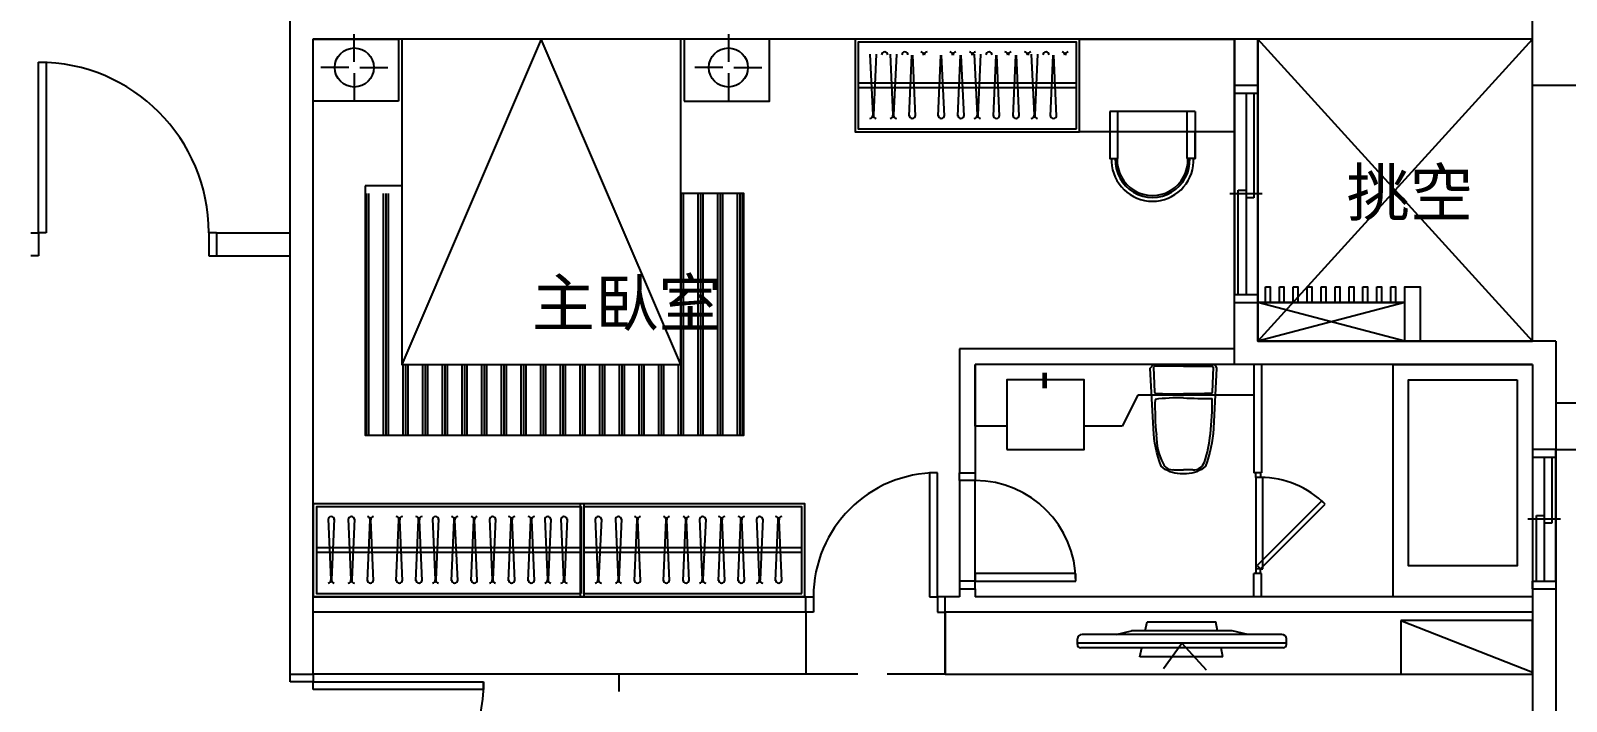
# Model space of a CAD drawing. Header units: millimetres. Extents: x -3377 to 119122, y -22007 to 15479.
# Drawn here: x 53991 to 54983, y 9622 to 10055 of the extents above; entities that cross this region are included whole.
import ezdxf
from ezdxf.enums import TextEntityAlignment as Align

# ---------------------------------------------------------------- set-up
doc = ezdxf.new("R2010")
doc.units = ezdxf.units.MM
doc.header["$LTSCALE"] = 150
doc.header["$MEASUREMENT"] = 0
doc.linetypes.add('HIDDEN', pattern=[0.375, 0.25, -0.125])
doc.layers.get('0').update_dxf_attribs({"plot": 0})
for name, color, linetype in [('ASSLN', 8, 'Continuous'), ('COL', 1, 'Continuous'), ('OPEN', 4, 'Continuous'), ('TEXT', 2, 'Continuous'), ('TOIL', 6, 'Continuous'), ('WALL', 2, 'Continuous'), ('WALL2', 3, 'Continuous')]:
    doc.layers.add(name, color=color, linetype=linetype)
doc.layers.add('FUNITURE', color=9, linetype='Continuous', plot=False)
doc.layers.add('S-ARCH', color=252, linetype='Continuous', plot=False)
doc.styles.add('HH', font='')
doc.styles.get('HH').set_extended_font_data('Microsoft JhengHei')

# ---------------------------------------------------------------- blocks, each defined once
blk = doc.blocks.new('A$C3CD31075')
at = {"color": 252}
for p, q in [((2501.5, -30), (2324, 165)), ((2324, -30), (2501.5, 165)), ((2501.5, -30), (2501.5, 165))]:
    blk.add_line(p, q, dxfattribs=at)
for points in [[(2324, 165), (2324, -30), (2501.5, -30)], [(2419, -5), (2324, -5), (2324, -30), (2419, -30), (2324, -5), (2419, -5), (2324, -30)]]:
    blk.add_lwpolyline(points, dxfattribs=at)
at = {"layer": 'ASSLN', "color": 252}
for points in [[(2329, 5), (2332, 5), (2332, -5), (2329, -5)], [(2338, 5), (2341, 5), (2341, -5), (2338, -5)], [(2347, 5), (2350, 5), (2350, -5), (2347, -5)], [(2356, 5), (2359, 5), (2359, -5), (2356, -5)], [(2365, 5), (2368, 5), (2368, -5), (2365, -5)], [(2374, 5), (2377, 5), (2377, -5), (2374, -5)], [(2383, 5), (2386, 5), (2386, -5), (2383, -5)], [(2392, 5), (2395, 5), (2395, -5), (2392, -5)], [(2401, 5), (2404, 5), (2404, -5), (2401, -5)], [(2410, 5), (2413, 5), (2413, -5), (2410, -5)]]:
    blk.add_lwpolyline(points, close=True, dxfattribs=at)
at = {"layer": 'COL', "color": 252}
blk.add_lwpolyline([(2501.5, 235), (2611.5, 235), (2611.5, 135), (2501.5, 135)], close=True, dxfattribs=at)
at = {"layer": 'FUNITURE', "color": 252}
for p, q in [((1740.5, 150.24), (1740.5, 168.24)), ((1982.11, 168.24), (1982.11, 150.24)), ((2073.59, 155.29), (2075.34, 115.85)), ((2077.59, 155.29), (2075.84, 115.85)), ((2086.62, 155.29), (2088.37, 115.85)), ((2090.62, 155.29), (2088.87, 115.85)), ((2098.93, 115.18), (2100.68, 154.62)), ((2102.93, 115.18), (2101.18, 154.62)), ((2117.62, 115.18), (2119.37, 154.62)), ((2121.62, 115.18), (2119.87, 154.62)), ((2130.32, 115.18), (2132.07, 154.62)), ((2134.32, 115.18), (2132.57, 154.62)), ((2140.97, 155.29), (2142.72, 115.85)), ((2144.97, 155.29), (2143.22, 115.85)), ((2153.28, 115.18), (2155.03, 154.62)), ((2157.28, 115.18), (2155.53, 154.62)), ((2165.97, 115.18), (2167.72, 154.62)), ((2169.97, 115.18), (2168.22, 154.62)), ((2177.8, 155.29), (2179.55, 115.85)), ((2181.8, 155.29), (2180.05, 115.85)), ((2190.13, 115.18), (2191.88, 154.62)), ((2194.13, 115.18), (2192.38, 154.62)), ((1736.89, 146.63), (1718.89, 146.63)), ((1740.5, 143.02), (1740.5, 125.02)), ((1744.11, 146.63), (1762.11, 146.63)), ((1978.5, 146.63), (1960.5, 146.63)), ((1982.11, 143.02), (1982.11, 125.02)), ((1985.72, 146.63), (2003.72, 146.63)), ((2066, 136.73), (2207, 136.73)), ((2066, 133.73), (2207, 133.73)), ((2228.59, 118.19), (2228.59, 105)), ((2283.59, 118.19), (2228.59, 118.19)), ((2233.63, 105), (2233.63, 118.19)), ((2278.56, 105), (2278.56, 118.19)), ((2283.59, 118.19), (2283.59, 105)), ((2228.59, 105), (2228.59, 87.92)), ((2233.63, 87.92), (2233.63, 105)), ((2278.56, 87.92), (2278.56, 105)), ((2283.59, 105), (2283.59, 87.92)), ((2228.59, 87.92), (2233.63, 87.92)), ((2283.59, 87.92), (2278.56, 87.92)), ((1747.61, 70.34), (1747.61, -85.66)), ((1748.12, 65.34), (1748.12, -90.66)), ((1749.71, 65.34), (1749.71, -90.66)), ((1759.23, 65.34), (1759.23, -90.66)), ((1760.82, 65.34), (1760.82, -90.66)), ((1762.41, 65.34), (1762.41, -90.66)), ((1951.32, 65.34), (1951.32, -90.66)), ((1952.91, 65.34), (1952.91, -90.66)), ((1962.43, 65.34), (1962.43, -90.66)), ((1964.02, 65.34), (1964.02, -90.66)), ((1965.61, 65.34), (1965.61, -90.66)), ((1975.13, 65.34), (1975.13, -90.66)), ((1976.72, 65.34), (1976.72, -90.66)), ((1978.31, 65.34), (1978.31, -90.66)), ((1987.83, 65.34), (1987.83, -90.66)), ((1989.42, 65.34), (1989.42, -90.66)), ((1991.01, 65.34), (1991.01, -90.66)), ((1771.93, -45), (1771.93, -90.66)), ((1773.52, -45), (1773.52, -90.66)), ((1775.11, -45), (1775.11, -90.66)), ((1784.63, -45), (1784.63, -90.66)), ((1786.22, -45), (1786.22, -90.66)), ((1787.81, -45), (1787.81, -90.66)), ((1797.33, -45), (1797.33, -90.66)), ((1798.92, -45), (1798.92, -90.66)), ((1800.51, -45), (1800.51, -90.66)), ((1810.03, -45), (1810.03, -90.66)), ((1811.62, -45), (1811.62, -90.66)), ((1813.21, -45), (1813.21, -90.66)), ((1822.73, -45), (1822.73, -90.66)), ((1824.32, -45), (1824.32, -90.66)), ((1825.91, -45), (1825.91, -90.66)), ((1835.43, -45), (1835.43, -90.66)), ((1837.02, -45), (1837.02, -90.66)), ((1838.61, -45), (1838.61, -90.66)), ((1848.13, -45), (1848.13, -90.66)), ((1849.72, -45), (1849.72, -90.66)), ((1851.31, -45), (1851.31, -90.66)), ((1860.83, -45), (1860.83, -90.66)), ((1862.42, -45), (1862.42, -90.66)), ((1864.01, -45), (1864.01, -90.66)), ((1873.53, -45), (1873.53, -90.66)), ((1875.12, -45), (1875.12, -90.66)), ((1876.71, -45), (1876.71, -90.66)), ((1886.23, -45), (1886.23, -90.66)), ((1887.82, -45), (1887.82, -90.66)), ((1889.41, -45), (1889.41, -90.66)), ((1898.93, -45), (1898.93, -90.66)), ((1900.52, -45), (1900.52, -90.66)), ((1902.11, -45), (1902.11, -90.66)), ((1911.63, -45), (1911.63, -90.66)), ((1913.22, -45), (1913.22, -90.66)), ((1914.81, -45), (1914.81, -90.66)), ((1924.33, -45), (1924.33, -90.66)), ((1925.92, -45), (1925.92, -90.66)), ((1927.51, -45), (1927.51, -90.66)), ((1937.03, -45), (1937.03, -90.66)), ((1938.62, -45), (1938.62, -90.66)), ((1940.21, -45), (1940.21, -90.66)), ((1949.73, -45), (1949.73, -90.66)), ((1723.59, -144.71), (1725.34, -184.15)), ((1727.59, -144.71), (1725.84, -184.15)), ((1736.62, -144.71), (1738.37, -184.15)), ((1740.62, -144.71), (1738.87, -184.15)), ((1748.93, -184.82), (1750.68, -145.38)), ((1752.93, -184.82), (1751.18, -145.38)), ((1767.62, -184.82), (1769.37, -145.38)), ((1771.62, -184.82), (1769.87, -145.38)), ((1780.32, -184.82), (1782.07, -145.38)), ((1784.32, -184.82), (1782.57, -145.38)), ((1790.97, -144.71), (1792.72, -184.15)), ((1794.97, -144.71), (1793.22, -184.15)), ((1803.28, -184.82), (1805.03, -145.38)), ((1807.28, -184.82), (1805.53, -145.38)), ((1815.97, -184.82), (1817.72, -145.38)), ((1819.97, -184.82), (1818.22, -145.38)), ((1827.8, -144.71), (1829.55, -184.15)), ((1831.8, -144.71), (1830.05, -184.15)), ((1840.13, -184.82), (1841.88, -145.38)), ((1844.13, -184.82), (1842.38, -145.38)), ((1852.82, -184.82), (1854.57, -145.38)), ((1856.82, -184.82), (1855.07, -145.38)), ((1863.48, -144.71), (1865.23, -184.15)), ((1867.48, -144.71), (1865.73, -184.15)), ((1873.94, -144.71), (1875.69, -184.15)), ((1877.94, -144.71), (1876.19, -184.15)), ((1896.09, -144.71), (1897.84, -184.15)), ((1900.09, -144.71), (1898.34, -184.15)), ((1909.12, -144.71), (1910.87, -184.15)), ((1913.12, -144.71), (1911.37, -184.15)), ((1921.43, -184.82), (1923.18, -145.38)), ((1925.43, -184.82), (1923.68, -145.38)), ((1940.12, -184.82), (1941.87, -145.38)), ((1944.12, -184.82), (1942.37, -145.38)), ((1952.82, -184.82), (1954.57, -145.38)), ((1956.82, -184.82), (1955.07, -145.38)), ((1963.47, -144.71), (1965.22, -184.15)), ((1967.47, -144.71), (1965.72, -184.15)), ((1975.78, -184.82), (1977.53, -145.38)), ((1979.78, -184.82), (1978.03, -145.38)), ((1988.47, -184.82), (1990.22, -145.38)), ((1992.47, -184.82), (1990.72, -145.38)), ((2000.3, -144.71), (2002.05, -184.15)), ((2004.3, -144.71), (2002.55, -184.15)), ((2012.63, -184.82), (2014.38, -145.38)), ((2016.63, -184.82), (2014.88, -145.38)), ((1716, -163.27, 0), (1887, -163.27, 0)), ((1716, -166.27, 0), (1887, -166.27, 0)), ((1888.5, -163.27), (2029.5, -163.27)), ((1888.5, -166.27), (2029.5, -166.27)), ((2501.5, -205), (2122.09, -205)), ((2122.09, -205), (2122.09, -245)), ((2416.5, -210.37), (2501.5, -243.71)), ((2122.09, -245), (2501.5, -245))]:
    blk.add_line(p, q, dxfattribs=at)
at = {"layer": 'FUNITURE', "color": 252, "linetype": 'ByBlock'}
for p, q in [((2232.56, -219.3), (2242.56, -216.93)), ((2307.56, -216.93), (2242.56, -216.93)), ((2251.42, -216.93), (2252.59, -211.18)), ((2298.13, -216.93), (2296.96, -211.18)), ((2317.56, -219.3), (2307.56, -216.93)), ((2207.56, -225.91), (2207.56, -222.3)), ((2342.56, -224.91), (2207.56, -224.91)), ((2340.56, -227.91), (2209.56, -227.91)), ((2339.56, -219.3), (2210.56, -219.3)), ((2247.98, -233.91), (2249.2, -227.91)), ((2263.14, -241.43), (2275.06, -224.91)), ((2275.06, -224.91), (2290.81, -242.29)), ((2301.57, -233.91), (2300.35, -227.91)), ((2342.56, -225.91), (2342.56, -222.3)), ((2301.57, -233.91), (2247.98, -233.91))]:
    blk.add_line(p, q, dxfattribs=at)
at = {"layer": 'FUNITURE', "color": 252, "linetype": 'HIDDEN'}
for p, q in [((1911.5, -425), (1911.5, -245)), ((2122.09, -245), (2032.09, -245))]:
    blk.add_line(p, q, dxfattribs=at)
at = {"layer": 'FUNITURE', "color": 252}
for points in [[(1769, 125), (1714, 125), (1714, 165), (1769, 165)], [(1953.61, 125), (2008.61, 125), (2008.61, 165), (1953.61, 165)], [(2209, 105), (2209, 165), (2064, 165), (2064, 105)], [(2209, 165), (2309, 165), (2309, 105), (2209, 105)], [(1889, -195), (1889, -135), (1714, -135), (1714, -195)], [(2031.5, -195), (2031.5, -135), (1886.5, -135), (1886.5, -195)], [(2416.5, -210.37), (2416.5, -245), (2501.5, -245), (2501.5, -210.37)]]:
    blk.add_lwpolyline(points, close=True, dxfattribs=at)
for points in [[(1951.31, 165), (1771.31, 165), (1771.31, -45), (1951.31, -45), (1951.31, 165)], [(1951.31, -45), (1861.31, 165), (1771.31, -45)], [(2207, 107), (2207, 163), (2066, 163), (2066, 107), (2207, 107)], [(1771.31, 70.34), (1747.61, 70.34), (1747.61, 70.34)], [(1747.61, 70.34), (1747.61, -90.66), (1992.11, -90.66), (1992.11, 65.34), (1951.31, 65.34)], [(1887, -193), (1887, -137), (1716, -137), (1716, -193), (1887, -193)], [(2029.5, -193), (2029.5, -137), (1888.5, -137), (1888.5, -193), (2029.5, -193)], [(2032.09, -205), (2032.09, -245), (1714, -245)], [(2122.09, -245), (2122.09, -245), (2122.09, -205)]]:
    blk.add_lwpolyline(points, dxfattribs=at)
blk.add_lwpolyline([(2228.59, 105), (2228.59, 87.92), (2229.58, 87.92), (2229.58, 85.79, 0.960761), (2282.61, 85.79), (2282.61, 87.92), (2283.59, 87.92), (2283.59, 105)], format="xyb", dxfattribs=at)
at = {"layer": 'FUNITURE', "color": 252, "linetype": 'ByBlock'}
blk.add_lwpolyline([(2252.59, -211.18), (2296.96, -211.18)], dxfattribs=at)
at = {"layer": 'FUNITURE', "color": 252}
for centre in [(1740.5, 146.63), (1982.11, 146.63)]:
    blk.add_circle(centre, 12.61, dxfattribs=at)
for centre, radius, start, end in [((2083.09, 154.73), 2, 0, 180), ((2096.12, 154.73), 2, 0, 180), ((2106.34, 154.88), 1.86, 351.86179, 87.22473), ((2110.52, 154.88), 1.86, 92.77527, 188.13821), ((2125.03, 154.88), 1.86, 351.86179, 87.22473), ((2129.21, 154.88), 1.86, 92.77527, 188.13821), ((2137.73, 154.88), 1.86, 351.86179, 87.22473), ((2141.91, 154.88), 1.86, 92.77527, 188.13821), ((2150.47, 154.73), 2, 0, 180), ((2160.69, 154.88), 1.86, 351.86179, 87.22473), ((2164.87, 154.88), 1.86, 92.77527, 188.13821), ((2173.38, 154.88), 1.86, 351.86179, 87.22473), ((2177.56, 154.88), 1.86, 92.77527, 188.13821), ((2187.3, 154.73), 2, 0, 180), ((2197.54, 154.88), 1.86, 351.86179, 87.22473), ((2201.72, 154.88), 1.86, 92.77527, 188.13821), ((2073.5, 115.59), 1.86, 272.77527, 8.13821), ((2077.68, 115.59), 1.86, 171.86179, 267.22473), ((2086.53, 115.59), 1.86, 272.77527, 8.13821), ((2090.71, 115.59), 1.86, 171.86179, 267.22473), ((2100.93, 115.73), 2, 180, 0), ((2119.62, 115.73), 2, 180, 0), ((2132.32, 115.73), 2, 180, 0), ((2140.88, 115.59), 1.86, 272.77527, 8.13821), ((2145.06, 115.59), 1.86, 171.86179, 267.22473), ((2155.28, 115.73), 2, 180, 0), ((2167.97, 115.73), 2, 180, 0), ((2177.71, 115.59), 1.86, 272.77527, 8.13821), ((2181.89, 115.59), 1.86, 171.86179, 267.22473), ((2192.13, 115.73), 2, 180, 0), ((2256.09, 86.85), 24.09, 177.70706, 2.29294), ((2256.09, 86.85), 22.86, 177.70706, 2.29294), ((1725.59, -145.27), 2, 0, 180), ((1738.62, -145.27), 2, 0, 180), ((1748.84, -145.12), 1.86, 351.86179, 87.22473), ((1753.02, -145.12), 1.86, 92.77527, 188.13821), ((1767.53, -145.12), 1.86, 351.86179, 87.22473), ((1771.71, -145.12), 1.86, 92.77527, 188.13821), ((1780.23, -145.12), 1.86, 351.86179, 87.22473), ((1784.41, -145.12), 1.86, 92.77527, 188.13821), ((1792.97, -145.27), 2, 0, 180), ((1803.19, -145.12), 1.86, 351.86179, 87.22473), ((1807.37, -145.12), 1.86, 92.77527, 188.13821), ((1815.88, -145.12), 1.86, 351.86179, 87.22473), ((1820.06, -145.12), 1.86, 92.77527, 188.13821), ((1829.8, -145.27), 2, 0, 180), ((1840.04, -145.12), 1.86, 351.86179, 87.22473), ((1844.22, -145.12), 1.86, 92.77527, 188.13821), ((1852.73, -145.12), 1.86, 351.86179, 87.22473), ((1856.91, -145.12), 1.86, 92.77527, 188.13821), ((1865.48, -145.27), 2, 0, 180), ((1875.94, -145.27), 2, 0, 180), ((1898.09, -145.27), 2, 0, 180), ((1911.12, -145.27), 2, 0, 180), ((1921.34, -145.12), 1.86, 351.86179, 87.22473), ((1925.52, -145.12), 1.86, 92.77527, 188.13821), ((1940.03, -145.12), 1.86, 351.86179, 87.22473), ((1944.21, -145.12), 1.86, 92.77527, 188.13821), ((1952.73, -145.12), 1.86, 351.86179, 87.22473), ((1956.91, -145.12), 1.86, 92.77527, 188.13821), ((1965.47, -145.27), 2, 0, 180), ((1975.69, -145.12), 1.86, 351.86179, 87.22473), ((1979.87, -145.12), 1.86, 92.77527, 188.13821), ((1988.38, -145.12), 1.86, 351.86179, 87.22473), ((1992.56, -145.12), 1.86, 92.77527, 188.13821), ((2002.3, -145.27), 2, 0, 180), ((2012.54, -145.12), 1.86, 351.86179, 87.22473), ((2016.72, -145.12), 1.86, 92.77527, 188.13821), ((1723.5, -184.41), 1.86, 272.77527, 8.13821), ((1727.68, -184.41), 1.86, 171.86179, 267.22473), ((1736.53, -184.41), 1.86, 272.77527, 8.13821), ((1740.71, -184.41), 1.86, 171.86179, 267.22473), ((1750.93, -184.27), 2, 180, 0), ((1769.62, -184.27), 2, 180, 0), ((1782.32, -184.27), 2, 180, 0), ((1790.88, -184.41), 1.86, 272.77527, 8.13821), ((1795.06, -184.41), 1.86, 171.86179, 267.22473), ((1805.28, -184.27), 2, 180, 0), ((1817.97, -184.27), 2, 180, 0), ((1827.71, -184.41), 1.86, 272.77527, 8.13821), ((1831.89, -184.41), 1.86, 171.86179, 267.22473), ((1842.13, -184.27), 2, 180, 0), ((1854.82, -184.27), 2, 180, 0), ((1863.39, -184.41), 1.86, 272.77527, 8.13821), ((1867.57, -184.41), 1.86, 171.86179, 267.22473), ((1873.85, -184.41), 1.86, 272.77527, 8.13821), ((1878.03, -184.41), 1.86, 171.86179, 267.22473), ((1896, -184.41), 1.86, 272.77527, 8.13821), ((1900.18, -184.41), 1.86, 171.86179, 267.22473), ((1909.03, -184.41), 1.86, 272.77527, 8.13821), ((1913.21, -184.41), 1.86, 171.86179, 267.22473), ((1923.43, -184.27), 2, 180, 0), ((1942.12, -184.27), 2, 180, 0), ((1954.82, -184.27), 2, 180, 0), ((1963.38, -184.41), 1.86, 272.77527, 8.13821), ((1967.56, -184.41), 1.86, 171.86179, 267.22473), ((1977.78, -184.27), 2, 180, 0), ((1990.47, -184.27), 2, 180, 0), ((2000.21, -184.41), 1.86, 272.77527, 8.13821), ((2004.39, -184.41), 1.86, 171.86179, 267.22473), ((2014.63, -184.27), 2, 180, 0)]:
    blk.add_arc(centre, radius, start, end, dxfattribs=at)
at = {"layer": 'FUNITURE', "color": 252, "linetype": 'ByBlock'}
for centre, radius, start, end in [((2210.56, -222.3), 3, 90, 180), ((2209.56, -225.91), 2, 180, 270), ((2339.56, -222.3), 3, 0, 90), ((2340.56, -225.91), 2, 270, 0)]:
    blk.add_arc(centre, radius, start, end, dxfattribs=at)
at = {"layer": 'OPEN', "color": 252, "linetype": 'Continuous'}
for p, q in [((1536.5, 40), (1536.5, 150)), ((1536.5, 150), (1541.5, 150)), ((1541.5, 150), (1541.5, 40)), ((2309, 135), (2309, 130)), ((2309, 130), (2324, 130)), ((2309, 130), (2309, 0)), ((2316.5, 130), (2316.5, 0)), ((2321.5, 130), (2321.5, 62.5)), ((2324, 130), (2324, 135)), ((2324, 0), (2324, 130)), ((2327, 65), (2306, 65)), ((2311.5, 0), (2311.5, 67.5)), ((2311.5, 67.5), (2316.5, 67.5)), ((2321.5, 62.5), (2316.5, 62.5)), ((1531.5, 40), (1536.5, 40)), ((1536.5, 40), (1536.5, 25)), ((1541.5, 40), (1536.5, 40)), ((1651.5, 40), (1646.5, 40)), ((1646.5, 40), (1646.5, 25)), ((1536.5, 25), (1531.5, 25)), ((1646.5, 25), (1651.5, 25)), ((2309, -5), (2309, 0)), ((2309, 0), (2324, 0)), ((2324, 0), (2324, -5)), ((2501.5, -100), (2501.5, -105)), ((2501.5, -105), (2516.5, -105)), ((2501.5, -105), (2501.5, -185)), ((2509, -105), (2509, -185)), ((2514, -105), (2514, -147.5)), ((2516.5, -105), (2516.5, -100)), ((2516.5, -185), (2516.5, -105)), ((2117.09, -115), (2112.09, -115)), ((2112.09, -115), (2112.09, -195)), ((2117.09, -195), (2117.09, -115)), ((2131.5, -120), (2131.5, -115)), ((2141.5, -115), (2141.5, -120)), ((2141.5, -120), (2131.5, -120)), ((2131.5, -120), (2131.5, -185)), ((2141.5, -185), (2141.5, -120)), ((2519.5, -145), (2498.5, -145)), ((2504, -185), (2504, -142.5)), ((2504, -142.5), (2509, -142.5)), ((2514, -147.5), (2509, -147.5)), ((2141.5, -185), (2131.5, -185)), ((2131.5, -185), (2131.5, -190)), ((2206.5, -180), (2141.5, -180)), ((2141.5, -180), (2141.5, -185)), ((2141.5, -190), (2141.5, -185)), ((2141.5, -185), (2206.5, -185)), ((2206.5, -185), (2206.5, -180)), ((2501.5, -190), (2501.5, -185)), ((2501.5, -185), (2516.5, -185)), ((2516.5, -185), (2516.5, -190)), ((2032.09, -195), (2037.09, -195)), ((2037.09, -195), (2037.09, -205)), ((2112.09, -195), (2117.09, -195)), ((2122.09, -195), (2117.09, -195)), ((2117.09, -195), (2117.09, -205)), ((2037.09, -205), (2032.09, -205)), ((2117.09, -205), (2122.09, -205)), ((1699, -250), (1699, -245)), ((1714, -245), (1714, -250)), ((1714, -250), (1699, -250)), ((1714, -250), (1824, -250)), ((1714, -255), (1714, -250)), ((1824, -255), (1714, -255)), ((1824, -250), (1824, -255))]:
    blk.add_line(p, q, dxfattribs=at)
for centre, radius, start, end in [((1536.5, 40), 110, 0, 90), ((2117.09, -195), 80, 90, 180), ((2141.5, -185), 65, 0, 90), ((1714, -250), 110, 270, 0)]:
    blk.add_arc(centre, radius, start, end, dxfattribs=at)
at = {"layer": 'TOIL', "color": 252}
for p, q in [((2314, -45), (2141.5, -45)), ((2141.5, -85), (2141.5, -45)), ((2321.5, -45), (2321.5, -115)), ((2326.5, -45), (2326.5, -115)), ((2246.5, -65), (2236.5, -85)), ((2321.5, -65), (2246.5, -65)), ((2162, -85), (2141.5, -85)), ((2236.5, -85), (2212, -85)), ((2269.81, -113), (2276, -113)), ((2282.2, -113), (2276, -113)), ((2326.5, -115), (2321.5, -115)), ((2325.88, -177), (2327.38, -177)), ((2326.5, -180), (2321.5, -180)), ((2321.5, -195), (2321.5, -180)), ((2326.5, -195), (2326.5, -180))]:
    blk.add_line(p, q, dxfattribs=at)
at = {"layer": 'TOIL', "color": 252, "linetype": 'Continuous'}
for p, q in [((2322.88, -118), (2322.88, -115)), ((2325.88, -118), (2322.88, -118)), ((2322.88, -118), (2322.88, -177)), ((2325.88, -115), (2325.88, -118)), ((2327.38, -177), (2327.38, -118)), ((2365.48, -133.16), (2323.76, -174.88)), ((2325.88, -177), (2367.6, -135.28)), ((2367.6, -135.28), (2365.48, -133.16)), ((2325.88, -177), (2322.88, -177)), ((2322.88, -177), (2322.88, -180)), ((2323.76, -174.88), (2325.88, -177)), ((2325.88, -180), (2325.88, -177))]:
    blk.add_line(p, q, dxfattribs=at)
at = {"layer": 'TOIL', "color": 252, "const_width": 3}
blk.add_lwpolyline([(2186.5, -60.46), (2186.5, -50.35)], dxfattribs=at)
at = {"layer": 'TOIL', "color": 252}
blk.add_lwpolyline([(2273.95, -115.62, -0.194459), (2261.68, -110.66, -0.07596), (2256.64, -86.71), (2254.5, -47.49), (2256.74, -45), (2296.26, -45), (2297.5, -47.49), (2295.38, -86.48, -0.07596), (2290.33, -110.66, -0.194459), (2278.06, -115.62)], format="xyb", close=True, dxfattribs=at)
for points in [[(2276, -46.27), (2257.6, -46.27, 0.332674), (2256.81, -46.86), (2257.41, -62.98, 0.271876), (2257.9, -63.74, 0.013613), (2276, -64.12, 43.172872)], [(2276, -46.27), (2294.41, -46.27, -0.332674), (2295.19, -46.86), (2294.59, -62.98, -0.271876), (2294.11, -63.74, -0.013613), (2276, -64.12, -43.172872)]]:
    blk.add_lwpolyline(points, format="xyb", dxfattribs=at)
blk.add_lwpolyline([(2501.5, -45), (2501.5, -195), (2411.5, -195), (2411.5, -45), (2501.5, -45)], dxfattribs=at)
for points in [[(2162, -100), (2212, -100), (2212, -55), (2162, -55)], [(2491.5, -55), (2491.5, -175), (2421.5, -175), (2421.5, -55)]]:
    blk.add_lwpolyline(points, close=True, dxfattribs=at)
for centre, radius, start, end in [((2430.72, -73.03), 173.07, 178.21136, 185.81917), ((2273.06, -188.14), 121.49, 88.60975, 97.24737), ((2299.46, 517.91), 585.07, 267.70183, 269.51908), ((2131.43, -70.47), 163.16, 353.1505, 1.16905), ((2298.86, -90.76), 40.33, 179.73882, 206.89291), ((2214.24, -82.67), 79.52, 341.27524, 354.7588), ((2269, -106.42), 6.62, 202.88104, 276.9927), ((2282.94, -106.11), 6.93, 263.86895, 342.52064)]:
    blk.add_arc(centre, radius, start, end, dxfattribs=at)
at = {"layer": 'TOIL', "color": 252, "linetype": 'Continuous'}
blk.add_arc((2325.88, -177), 59, 45, 90, dxfattribs=at)
at = {"layer": 'WALL', "color": 252}
for p, q in [((1699, -245), (1699, 179)), ((2501.5, 165), (1714, 165)), ((1714, 164), (1714, 165)), ((1714, -245), (1714, 164)), ((2309, -45), (2309, 165)), ((2324, -30), (2324, 165)), ((2324, 135), (2309, 135)), ((1651.5, 40), (1699, 40)), ((1651.5, 40), (1651.5, 25)), ((1651.5, 25), (1699, 25)), ((2309, -24.97), (2309, 20.03)), ((2324, -24.97), (2324, 20.03)), ((2309, -5), (2324, -5)), ((2516.5, -30), (2324, -30)), ((2516.5, -30), (2516.5, -505)), ((2501.5, -45), (2309, -45)), ((2501.5, -45), (2501.5, -505)), ((2516.5, -100), (2501.5, -100)), ((2501.5, -129.5), (2501.5, -209.5)), ((2516.5, -129.5), (2516.5, -209.5)), ((2501.5, -190), (2501.5, -200)), ((2501.5, -190), (2516.5, -190)), ((2516.5, -190), (2516.5, -200)), ((1699, -245), (1714, -245))]:
    blk.add_line(p, q, dxfattribs=at)
blk.add_lwpolyline([(2611.5, -70), (2516.5, -70), (2516.5, -100), (2611.5, -100), (2611.5, -92.5), (2596.5, -92.5), (2596.5, -77.5), (2611.5, -77.5)], close=True, dxfattribs=at)
at = {"layer": 'WALL2', "color": 252}
for p, q in [((2131.5, -35), (2131.5, -115)), ((2309, -35), (2131.5, -35)), ((2141.5, -45), (2141.5, -115)), ((2309, -45), (2141.5, -45)), ((2131.5, -115), (2141.5, -115)), ((2032.09, -195), (1714, -195)), ((2032.09, -205), (2032.09, -195)), ((2131.5, -195), (2122.09, -195)), ((2122.09, -205), (2122.09, -195)), ((2131.5, -190), (2141.5, -190)), ((2131.5, -190), (2131.5, -195)), ((2141.5, -190), (2141.5, -195)), ((2501.5, -195), (2141.5, -195)), ((2032.09, -205), (1714, -205)), ((2501.5, -205), (2122.09, -205))]:
    blk.add_line(p, q, dxfattribs=at)
blk.add_lwpolyline([(2419, -30), (2419, 5), (2429, 5), (2429, -30)], dxfattribs=at)
at = {"layer": 'TEXT', "color": 252, "style": 'HH'}
for s, p in [('挑空', (2422.26, 50.97)), ('主臥室', (1916.5, -20.39))]:
    blk.add_text(s, height=30, dxfattribs=at).set_placement(p, align=Align.CENTER)
blk = doc.blocks.new('2021-1102')
blk.add_blockref('A$C3CD31075', (40349.23, -5635.97))

msp = doc.modelspace()

# ---------------------------------------------------------------- block references
at = {"layer": 'S-ARCH'}
msp.add_blockref('2021-1102', (12110.4, 15520.27), dxfattribs=at)

doc.saveas('drawing.dxf')
